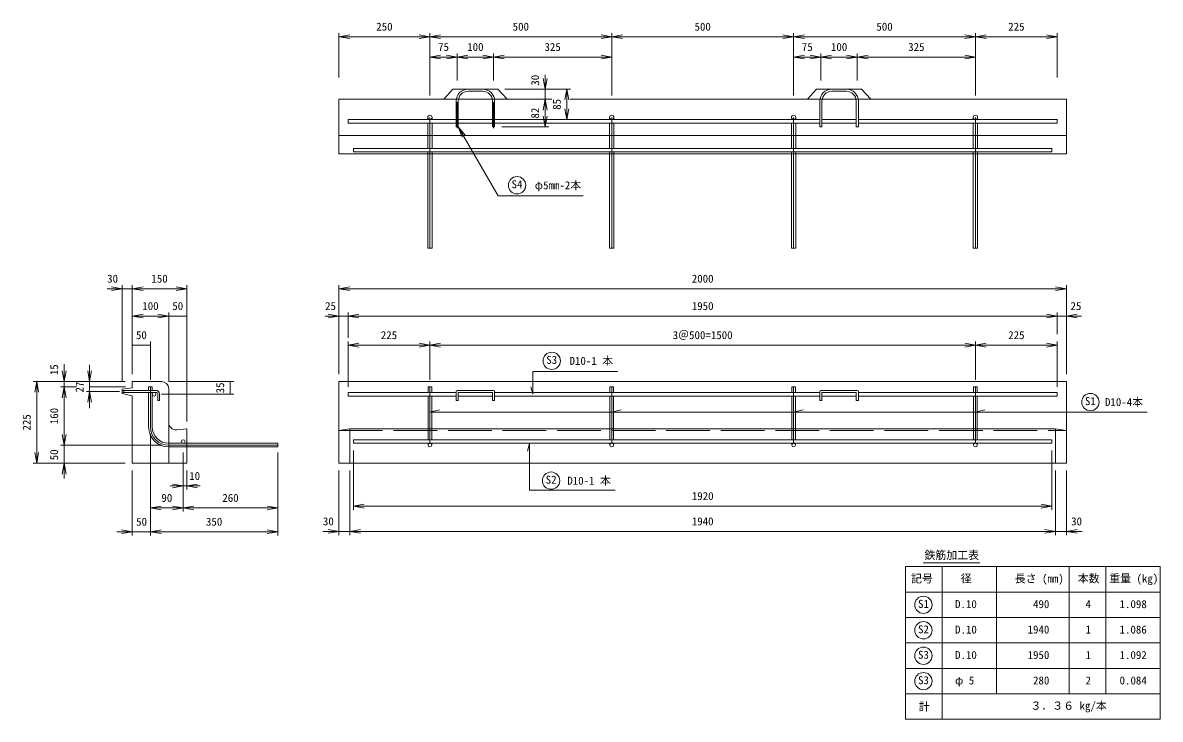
# Model space of a CAD drawing. Units: millimetres on the paper. Extents: x 40 to 502, y 22 to 376.
# Drawn here: x 346.1 to 502.5, y 26.6 to 122.4 of the extents above; entities that cross this region are included whole.
import ezdxf
from ezdxf.enums import TextEntityAlignment as Align

# ---------------------------------------------------------------- set-up
doc = ezdxf.new("R2010")
doc.units = ezdxf.units.MM
doc.linetypes.add('DASHED', pattern=[7.5, 6, -1.5])
doc.layers.add('0_2', color=4, linetype='Continuous', lineweight=18)
doc.styles.add('ＭＳ ゴシック-5.0-0.0', font='')
doc.styles.get('ＭＳ ゴシック-5.0-0.0').set_extended_font_data('ＭＳ ゴシック-5.0-0.0')

msp = doc.modelspace()

# ---------------------------------------------------------------- linework, layer by layer
at = {"layer": '0_2'}
for p, q in [((389.585, 114.835), (389.585, 120.944)), ((389.585, 120.444), (391.062, 120.704)), ((389.585, 120.444), (391.062, 120.183)), ((389.585, 120.444), (402.085, 120.444)), ((402.085, 120.444), (400.607, 120.704)), ((402.085, 120.444), (400.607, 120.183)), ((402.085, 112.335), (402.085, 120.944)), ((402.085, 120.444), (403.562, 120.704)), ((402.085, 120.444), (403.562, 120.183)), ((402.085, 120.444), (427.085, 120.444)), ((427.085, 120.444), (425.607, 120.704)), ((427.085, 120.444), (425.607, 120.183)), ((427.085, 112.335), (427.085, 120.944)), ((427.085, 120.444), (428.562, 120.704)), ((427.085, 120.444), (428.562, 120.183)), ((427.085, 120.444), (452.085, 120.444)), ((452.085, 120.444), (450.607, 120.704)), ((452.085, 120.444), (450.607, 120.183)), ((452.085, 112.335), (452.085, 120.944)), ((452.085, 120.444), (453.562, 120.704)), ((452.085, 120.444), (453.562, 120.183)), ((452.085, 120.444), (477.085, 120.444)), ((477.085, 120.444), (475.607, 120.704)), ((477.085, 120.444), (475.607, 120.183)), ((477.085, 112.335), (477.085, 120.944)), ((477.085, 120.444), (478.562, 120.704)), ((477.085, 120.444), (478.562, 120.183)), ((477.085, 120.444), (488.335, 120.444)), ((488.335, 120.444), (486.857, 120.704)), ((488.335, 120.444), (486.857, 120.183)), ((488.335, 114.835), (488.335, 120.944)), ((402.085, 117.648), (403.562, 117.909)), ((402.085, 117.648), (403.562, 117.388)), ((405.835, 117.648), (402.085, 117.648)), ((405.835, 117.648), (404.357, 117.909)), ((405.835, 117.648), (404.357, 117.388)), ((405.835, 114.428), (405.835, 118.148)), ((405.835, 117.648), (407.312, 117.909)), ((405.835, 117.648), (407.312, 117.388)), ((405.835, 117.648), (410.835, 117.648)), ((410.835, 117.648), (409.357, 117.909)), ((410.835, 117.648), (409.357, 117.388)), ((410.835, 114.428), (410.835, 118.148)), ((410.835, 117.648), (412.312, 117.909)), ((410.835, 117.648), (412.312, 117.388)), ((410.835, 117.648), (427.085, 117.648)), ((427.085, 117.648), (425.607, 117.909)), ((427.085, 117.648), (425.607, 117.388)), ((452.085, 117.648), (453.562, 117.909)), ((452.085, 117.648), (453.562, 117.388)), ((455.835, 117.648), (452.085, 117.648)), ((455.835, 117.648), (454.357, 117.909)), ((455.835, 117.648), (454.357, 117.388)), ((455.835, 114.428), (455.835, 118.148)), ((455.835, 117.648), (457.312, 117.909)), ((455.835, 117.648), (457.312, 117.388)), ((455.835, 117.648), (460.835, 117.648)), ((460.835, 117.648), (459.357, 117.909)), ((460.835, 117.648), (459.357, 117.388)), ((460.835, 114.428), (460.835, 118.148)), ((460.835, 117.648), (462.312, 117.909)), ((460.835, 117.648), (462.312, 117.388)), ((460.835, 117.648), (477.085, 117.648)), ((477.085, 117.648), (475.607, 117.909)), ((477.085, 117.648), (475.607, 117.388)), ((417.927, 113.235), (417.666, 114.712)), ((417.927, 113.235), (417.927, 115.203)), ((417.927, 113.235), (418.187, 114.712)), ((405.235, 113.235), (403.985, 111.835)), ((405.235, 113.235), (411.435, 113.235)), ((411.435, 113.235), (412.685, 111.835)), ((412.403, 113.235), (421.404, 113.235)), ((417.927, 113.235), (417.927, 111.835)), ((420.904, 113.235), (420.644, 111.758)), ((420.904, 113.235), (421.164, 111.758)), ((420.904, 113.235), (420.904, 109.035)), ((455.235, 113.235), (453.985, 111.835)), ((455.235, 113.235), (461.435, 113.235)), ((461.435, 113.235), (462.685, 111.835)), ((389.585, 104.335), (389.585, 111.835)), ((389.585, 111.835), (403.985, 111.835)), ((403.985, 111.835), (412.685, 111.835)), ((405.835, 111.428), (405.835, 107.865)), ((410.835, 111.428), (410.835, 107.865)), ((412.685, 111.835), (418.827, 111.835)), ((417.927, 111.835), (417.666, 110.358)), ((417.927, 111.835), (418.187, 110.358)), ((417.927, 111.835), (417.927, 108.035)), ((421.358, 111.835), (453.985, 111.835)), ((453.985, 111.835), (462.685, 111.835)), ((462.685, 111.835), (489.585, 111.835)), ((489.585, 104.335), (489.585, 111.835)), ((417.927, 108.035), (417.666, 109.512)), ((417.927, 108.035), (418.187, 109.512)), ((420.904, 109.035), (420.644, 110.512)), ((420.904, 109.035), (421.164, 110.512)), ((402.085, 91.335), (402.085, 109.335)), ((405.985, 108.035), (406.949, 106.886)), ((405.985, 108.035), (406.498, 106.626)), ((405.985, 108.035), (411.457, 98.558)), ((411.985, 108.035), (418.427, 108.035)), ((427.085, 91.335), (427.085, 109.335)), ((452.085, 91.335), (452.085, 109.335)), ((477.085, 91.335), (477.085, 109.335)), ((389.585, 106.835), (489.585, 106.835)), ((389.585, 104.335), (489.585, 104.335)), ((411.457, 98.558), (423.166, 98.558)), ((359.77, 85.78), (358.292, 86.04)), ((359.77, 72.969), (359.77, 86.28)), ((361.17, 74.014), (361.17, 86.28)), ((361.17, 85.78), (362.647, 86.04)), ((361.17, 85.78), (362.647, 86.04)), ((368.67, 85.78), (367.192, 86.04)), ((368.67, 67.514), (368.67, 86.28)), ((389.585, 74.014), (389.585, 86.28)), ((389.585, 85.78), (391.062, 86.04)), ((489.585, 85.78), (488.107, 86.04)), ((489.585, 74.014), (489.585, 86.28)), ((359.77, 85.78), (357.71, 85.78)), ((359.77, 85.78), (358.292, 85.519)), ((359.77, 85.78), (361.17, 85.78)), ((361.17, 85.78), (362.647, 85.519)), ((361.17, 85.78), (368.67, 85.78)), ((361.17, 85.78), (361.242, 85.78)), ((361.17, 85.78), (362.647, 85.519)), ((368.67, 85.78), (367.192, 85.519)), ((389.585, 85.78), (391.062, 85.519)), ((389.585, 85.78), (489.585, 85.78)), ((489.585, 85.78), (488.107, 85.519)), ((361.17, 82.014), (362.647, 82.274)), ((361.17, 82.014), (362.647, 81.754)), ((361.17, 82.014), (366.17, 82.014)), ((366.17, 82.014), (364.692, 82.274)), ((366.17, 82.014), (364.692, 81.754)), ((366.17, 73.014), (366.17, 82.514)), ((366.17, 82.014), (368.67, 82.014)), ((389.585, 82.014), (387.671, 82.014)), ((389.585, 82.014), (388.107, 82.274)), ((389.585, 82.014), (388.107, 81.754)), ((389.585, 82.014), (390.835, 82.014)), ((390.835, 79.014), (390.835, 82.514)), ((390.835, 82.014), (392.312, 82.274)), ((390.835, 82.014), (392.312, 81.754)), ((390.835, 82.014), (488.335, 82.014)), ((488.335, 82.014), (486.857, 82.274)), ((488.335, 82.014), (486.857, 81.754)), ((488.335, 79.514), (488.335, 82.514)), ((488.335, 82.014), (489.585, 82.014)), ((489.585, 82.014), (491.062, 82.274)), ((489.585, 82.014), (491.646, 82.014)), ((489.585, 82.014), (491.062, 81.754)), ((363.67, 73.264), (363.67, 78.514)), ((390.835, 72.264), (390.835, 78.514)), ((390.835, 78.014), (392.312, 78.274)), ((402.085, 78.014), (400.607, 78.274)), ((402.085, 73.264), (402.085, 78.514)), ((402.085, 78.014), (403.562, 78.274)), ((477.085, 78.014), (475.607, 78.274)), ((477.085, 73.264), (477.085, 78.514)), ((477.085, 78.014), (478.562, 78.274)), ((488.335, 78.014), (486.857, 78.274)), ((488.335, 72.264), (488.335, 78.514)), ((361.17, 78.014), (363.67, 78.014)), ((390.835, 78.014), (392.312, 77.754)), ((390.835, 78.014), (402.085, 78.014)), ((402.085, 78.014), (400.607, 77.754)), ((402.085, 78.014), (477.085, 78.014)), ((402.085, 78.014), (403.562, 77.754)), ((477.085, 78.014), (475.607, 77.754)), ((477.085, 78.014), (478.562, 77.754)), ((477.085, 78.014), (488.335, 78.014)), ((488.335, 78.014), (486.857, 77.754)), ((351.805, 73.014), (351.805, 75.387)), ((355.308, 73.014), (355.308, 75.31)), ((351.805, 73.014), (351.544, 74.491)), ((351.805, 73.014), (352.065, 74.491)), ((355.308, 73.014), (355.047, 74.491)), ((355.308, 73.014), (355.568, 74.491)), ((416.229, 71.264), (416.229, 74.403)), ((416.229, 74.403), (427.938, 74.403)), ((347.528, 73.014), (360.17, 73.014)), ((348.028, 73.014), (347.767, 71.537)), ((348.028, 73.014), (348.288, 71.537)), ((348.028, 61.764), (348.028, 73.014)), ((351.305, 72.264), (353.451, 72.264)), ((351.805, 72.264), (351.544, 70.787)), ((351.805, 73.014), (351.805, 72.264)), ((351.805, 72.264), (352.065, 70.787)), ((351.805, 72.264), (351.805, 64.264)), ((355.308, 73.014), (355.308, 71.639)), ((355.352, 72.264), (360.221, 72.264)), ((359.77, 71.969), (361.17, 72.16)), ((359.77, 71.969), (359.77, 71.363)), ((365.17, 73.014), (361.17, 73.014)), ((361.17, 72.16), (361.17, 73.014)), ((363.67, 66.764), (363.67, 72.264)), ((366.17, 73.014), (375.13, 73.014)), ((366.17, 61.764), (366.17, 72.014)), ((374.63, 73.014), (374.63, 71.264)), ((389.585, 73.014), (389.585, 61.764)), ((389.585, 73.014), (489.585, 73.014)), ((402.085, 72.264), (402.085, 64.514)), ((416.229, 71.264), (415.958, 72.276)), ((427.085, 72.264), (427.085, 64.514)), ((452.085, 72.264), (452.085, 64.514)), ((477.085, 72.264), (477.085, 64.514)), ((489.585, 73.014), (489.585, 61.764)), ((354.896, 71.639), (359.426, 71.639)), ((355.308, 71.639), (355.047, 70.162)), ((355.308, 71.639), (355.047, 70.162)), ((355.308, 71.639), (355.308, 69.338)), ((355.308, 71.639), (355.568, 70.162)), ((355.308, 71.639), (355.308, 71.493)), ((355.308, 71.639), (355.568, 70.162)), ((359.77, 71.363), (361.17, 71.043)), ((361.17, 61.764), (361.17, 71.043)), ((365.17, 71.264), (375.13, 71.264)), ((402.085, 68.776), (403.385, 69.125)), ((427.085, 68.776), (428.385, 69.125)), ((452.085, 68.776), (453.385, 69.125)), ((477.085, 68.776), (478.385, 69.125)), ((402.085, 68.776), (500.672, 68.776)), ((351.805, 64.264), (351.544, 65.741)), ((351.805, 64.264), (352.065, 65.741)), ((363.67, 51.85), (363.67, 65.764)), ((367.269, 66.374), (368.67, 66.514)), ((368.67, 66.514), (368.67, 61.764)), ((391.085, 66.514), (389.585, 66.264)), ((391.085, 66.514), (488.085, 66.514)), ((391.085, 66.514), (391.085, 61.764)), ((488.085, 66.514), (489.585, 66.264)), ((488.085, 66.514), (488.085, 61.764)), ((351.305, 64.264), (365.17, 64.264)), ((351.805, 64.264), (351.805, 61.764)), ((366.17, 64.264), (381.17, 64.264)), ((415.779, 64.5), (415.491, 63.426)), ((415.779, 64.5), (415.779, 58.077)), ((348.028, 61.764), (347.767, 63.241)), ((348.028, 61.764), (348.288, 63.241)), ((368.17, 55.124), (368.17, 63.264)), ((381.17, 51.85), (381.17, 63.264)), ((391.585, 55.376), (391.585, 63.514)), ((487.585, 55.376), (487.585, 63.514)), ((347.528, 61.764), (360.17, 61.764)), ((351.805, 61.764), (351.544, 60.287)), ((351.805, 61.764), (351.805, 59.659)), ((351.805, 61.764), (352.065, 60.287)), ((361.17, 61.764), (368.67, 61.764)), ((389.585, 61.764), (489.585, 61.764)), ((361.17, 51.85), (361.17, 60.764)), ((368.67, 58.146), (368.67, 60.764)), ((389.585, 51.901), (389.585, 60.764)), ((391.085, 51.901), (391.085, 60.764)), ((488.085, 51.901), (488.085, 60.764)), ((489.585, 51.901), (489.585, 60.764)), ((368.17, 58.646), (366.353, 58.646)), ((368.17, 58.646), (366.692, 58.906)), ((368.17, 58.646), (366.692, 58.386)), ((368.17, 58.646), (368.67, 58.646)), ((368.67, 58.646), (370.147, 58.906)), ((368.67, 58.646), (370.497, 58.646)), ((368.67, 58.646), (370.147, 58.386)), ((415.779, 58.077), (427.547, 58.077)), ((363.67, 55.624), (365.147, 55.885)), ((363.67, 55.624), (365.147, 55.364)), ((363.67, 55.624), (368.17, 55.624)), ((368.17, 55.624), (366.692, 55.885)), ((368.17, 55.624), (366.692, 55.364)), ((368.17, 55.624), (369.647, 55.885)), ((368.17, 55.624), (369.647, 55.364)), ((368.17, 55.624), (381.17, 55.624)), ((381.17, 55.624), (379.692, 55.885)), ((381.17, 55.624), (379.692, 55.364)), ((391.585, 55.876), (393.062, 56.136)), ((391.585, 55.876), (393.062, 55.616)), ((391.585, 55.876), (487.585, 55.876)), ((487.585, 55.876), (486.107, 56.136)), ((487.585, 55.876), (486.107, 55.616)), ((361.17, 52.35), (359.05, 52.35)), ((361.17, 52.35), (359.692, 52.611)), ((361.17, 52.35), (359.692, 52.09)), ((361.17, 52.35), (363.67, 52.35)), ((363.67, 52.35), (365.147, 52.611)), ((363.67, 52.35), (365.147, 52.09)), ((363.67, 52.35), (381.17, 52.35)), ((381.17, 52.35), (379.692, 52.611)), ((381.17, 52.35), (379.692, 52.09)), ((389.585, 52.401), (387.376, 52.401)), ((389.585, 52.401), (388.107, 52.661)), ((389.585, 52.401), (388.107, 52.14)), ((389.585, 52.401), (391.085, 52.401)), ((391.085, 52.401), (392.562, 52.661)), ((391.085, 52.401), (392.562, 52.14)), ((391.085, 52.401), (488.085, 52.401)), ((488.085, 52.401), (486.607, 52.661)), ((488.085, 52.401), (486.607, 52.14)), ((488.085, 52.401), (489.585, 52.401)), ((489.585, 52.401), (491.062, 52.661)), ((489.585, 52.401), (491.731, 52.401)), ((489.585, 52.401), (491.062, 52.14)), ((472.486, 47.558), (472.486, 26.558)), ((479.986, 47.558), (479.986, 30.058)), ((489.986, 47.558), (489.986, 30.058)), ((494.986, 47.558), (494.986, 30.058)), ((467.486, 44.058), (502.486, 44.058)), ((467.486, 40.558), (502.486, 40.558)), ((467.486, 37.058), (502.486, 37.058)), ((467.486, 33.558), (502.486, 33.558)), ((467.486, 30.058), (502.486, 30.058))]:
    msp.add_line(p, q, dxfattribs=at)
at = {"layer": '0_2', "color": 2}
for p, q in [((407.335, 113.235), (409.335, 113.235)), ((407.335, 112.935), (409.335, 112.935)), ((457.335, 113.235), (459.335, 113.235)), ((457.335, 112.935), (459.335, 112.935)), ((405.685, 108.035), (405.685, 111.585)), ((405.985, 108.035), (405.985, 111.585)), ((410.685, 108.035), (410.685, 111.585)), ((410.985, 108.035), (410.985, 111.585)), ((455.685, 108.035), (455.685, 111.585)), ((455.985, 108.035), (455.985, 111.585)), ((460.685, 108.035), (460.685, 111.585)), ((460.985, 108.035), (460.985, 111.585)), ((390.835, 109.035), (390.835, 108.535)), ((390.835, 109.035), (405.685, 109.035)), ((390.835, 108.535), (405.685, 108.535)), ((401.785, 109.035), (401.785, 109.335)), ((401.785, 105.085), (401.785, 108.535)), ((402.385, 109.035), (402.385, 109.335)), ((402.385, 105.085), (402.385, 108.535)), ((405.685, 108.035), (405.985, 108.035)), ((405.985, 109.035), (410.685, 109.035)), ((405.985, 108.535), (410.685, 108.535)), ((410.685, 108.035), (410.985, 108.035)), ((410.985, 109.035), (455.685, 109.035)), ((410.985, 108.535), (455.685, 108.535)), ((426.785, 109.035), (426.785, 109.335)), ((426.785, 105.085), (426.785, 108.535)), ((427.385, 109.035), (427.385, 109.335)), ((427.385, 105.085), (427.385, 108.535)), ((451.785, 109.035), (451.785, 109.335)), ((451.785, 105.085), (451.785, 108.535)), ((452.385, 109.035), (452.385, 109.335)), ((452.385, 105.085), (452.385, 108.535)), ((455.685, 108.035), (455.985, 108.035)), ((455.985, 109.035), (460.685, 109.035)), ((455.985, 108.535), (460.685, 108.535)), ((460.685, 108.035), (460.985, 108.035)), ((460.985, 109.035), (488.335, 109.035)), ((460.985, 108.535), (488.335, 108.535)), ((476.785, 109.035), (476.785, 109.335)), ((476.785, 105.085), (476.785, 108.535)), ((477.385, 109.035), (477.385, 109.335)), ((477.385, 105.085), (477.385, 108.535)), ((488.335, 109.035), (488.335, 108.535)), ((488.335, 109.035), (488.335, 108.535)), ((391.585, 105.085), (487.585, 105.085)), ((391.585, 104.585), (391.585, 105.085)), ((487.585, 104.585), (487.585, 105.085)), ((391.585, 104.585), (487.585, 104.585)), ((401.785, 91.335), (401.785, 104.585)), ((402.385, 91.335), (402.385, 104.585)), ((426.785, 91.335), (426.785, 104.585)), ((427.385, 91.335), (427.385, 104.585)), ((451.785, 91.335), (451.785, 104.585)), ((452.385, 91.335), (452.385, 104.585)), ((476.785, 91.335), (476.785, 104.585)), ((477.385, 91.335), (477.385, 104.585)), ((401.785, 91.335), (402.385, 91.335)), ((426.785, 91.335), (427.385, 91.335)), ((451.785, 91.335), (452.385, 91.335)), ((476.785, 91.335), (477.385, 91.335)), ((363.42, 72.264), (363.92, 72.264)), ((363.42, 71.764), (363.42, 72.264)), ((363.92, 71.764), (363.92, 72.264)), ((401.835, 71.514), (401.835, 72.264)), ((401.835, 72.264), (402.335, 72.264)), ((402.335, 71.514), (402.335, 72.264)), ((426.835, 71.514), (426.835, 72.264)), ((426.835, 72.264), (427.335, 72.264)), ((427.335, 71.514), (427.335, 72.264)), ((451.835, 71.514), (451.835, 72.264)), ((451.835, 72.264), (452.335, 72.264)), ((452.335, 71.514), (452.335, 72.264)), ((476.835, 71.514), (476.835, 72.264)), ((477.335, 72.264), (476.835, 72.264)), ((477.335, 71.514), (477.335, 72.264)), ((359.92, 71.764), (364.67, 71.764)), ((359.92, 71.764), (364.47, 71.764)), ((359.92, 71.514), (364.52, 71.514)), ((363.42, 66.764), (363.42, 71.514)), ((363.92, 66.764), (363.92, 71.514)), ((364.67, 71.364), (364.67, 70.388)), ((364.92, 70.388), (364.67, 70.388)), ((364.92, 71.314), (364.92, 70.388)), ((390.835, 71.514), (390.835, 71.014)), ((390.835, 71.514), (405.685, 71.514)), ((390.835, 71.014), (405.685, 71.014)), ((401.835, 65.014), (401.835, 71.014)), ((402.335, 65.014), (402.335, 71.014)), ((405.685, 71.614), (405.685, 70.388)), ((405.685, 71.014), (405.685, 70.764)), ((405.685, 70.388), (405.985, 70.388)), ((405.835, 71.764), (410.835, 71.764)), ((405.985, 71.514), (405.985, 70.388)), ((405.985, 71.514), (410.685, 71.514)), ((405.985, 71.014), (410.685, 71.014)), ((410.685, 71.514), (410.685, 70.388)), ((410.685, 70.388), (410.985, 70.388)), ((410.985, 71.614), (410.985, 70.388)), ((410.985, 71.514), (455.685, 71.514)), ((410.985, 71.014), (410.985, 70.764)), ((410.985, 71.014), (455.685, 71.014)), ((426.835, 65.014), (426.835, 71.014)), ((427.335, 65.014), (427.335, 71.014)), ((451.835, 65.014), (451.835, 71.014)), ((452.335, 65.014), (452.335, 71.014)), ((455.685, 71.614), (455.685, 70.388)), ((455.685, 71.014), (455.685, 70.764)), ((455.685, 70.388), (455.985, 70.388)), ((455.835, 71.764), (460.835, 71.764)), ((455.985, 71.514), (455.985, 70.388)), ((455.985, 71.514), (460.685, 71.514)), ((455.985, 71.014), (460.685, 71.014)), ((455.985, 71.014), (460.685, 71.014)), ((460.685, 71.514), (460.685, 70.388)), ((460.685, 70.388), (460.985, 70.388)), ((460.985, 71.614), (460.985, 70.388)), ((460.985, 71.514), (488.335, 71.514)), ((460.985, 71.014), (460.985, 70.764)), ((460.985, 71.014), (488.335, 71.014)), ((476.835, 65.014), (476.835, 71.014)), ((477.335, 65.014), (477.335, 71.014)), ((488.335, 71.514), (488.335, 71.014)), ((366.17, 64.514), (381.17, 64.514)), ((381.17, 64.514), (381.17, 64.014)), ((391.585, 64.514), (391.585, 65.014)), ((391.585, 65.014), (487.585, 65.014)), ((391.585, 64.514), (487.585, 64.514)), ((401.835, 64.264), (401.835, 64.514)), ((402.335, 64.264), (402.335, 64.514)), ((426.835, 64.264), (426.835, 64.514)), ((427.335, 64.264), (427.335, 64.514)), ((451.835, 64.264), (451.835, 64.514)), ((452.335, 64.264), (452.335, 64.514)), ((476.835, 64.264), (476.835, 64.514)), ((477.335, 64.264), (477.335, 64.514)), ((487.585, 64.514), (487.585, 65.014)), ((366.17, 64.014), (381.17, 64.014)), ((467.486, 47.558), (502.486, 47.558)), ((467.486, 47.558), (467.486, 26.558)), ((469.91, 48.096), (477.706, 48.096)), ((502.486, 47.558), (502.486, 26.558)), ((467.486, 26.558), (502.486, 26.558))]:
    msp.add_line(p, q, dxfattribs=at)
at = {"layer": '0_2', "linetype": 'DASHED'}
msp.add_line((389.585, 66.264), (489.585, 66.264), dxfattribs=at)
at = {"layer": '0_2', "color": 2}
for centre, radius in [((402.085, 109.335), 0.3), ((427.085, 109.335), 0.3), ((452.085, 109.335), 0.3), ((477.085, 109.335), 0.3), ((359.895, 71.639), 0.125)]:
    msp.add_circle(centre, radius, dxfattribs=at)
at = {"layer": '0_2'}
for centre in [(414.061, 100.013), (418.834, 75.858), (492.881, 70.191), (418.745, 59.378), (469.935, 42.299), (469.935, 38.799), (469.935, 35.299), (469.935, 31.799)]:
    msp.add_circle(centre, 1.19, dxfattribs=at)
at = {"layer": '0_2', "color": 3}
for centre in [(364.17, 71.264), (368.17, 64.764), (402.085, 64.264), (427.085, 64.264), (452.085, 64.264), (477.085, 64.264), (477.085, 64.264)]:
    msp.add_circle(centre, 0.25, dxfattribs=at)
at = {"layer": '0_2', "color": 2}
for centre, radius, start, end in [((407.335, 111.585), 1.65, 90, 180), ((407.335, 111.585), 1.35, 90, 180), ((409.335, 111.585), 1.65, 0, 90), ((409.335, 111.585), 1.35, 0, 90), ((457.335, 111.585), 1.65, 90, 180), ((457.335, 111.585), 1.35, 90, 180), ((459.335, 111.585), 1.65, 0, 90), ((459.335, 111.585), 1.35, 0, 90), ((364.47, 71.314), 0.45, 0, 90), ((364.52, 71.364), 0.15, 0, 90), ((405.835, 71.614), 0.15, 90, 180), ((410.835, 71.614), 0.15, 0, 90), ((455.835, 71.614), 0.15, 90, 180), ((460.835, 71.614), 0.15, 0, 90), ((366.17, 66.764), 2.75, 180, 270), ((366.17, 66.764), 2.25, 180, 270)]:
    msp.add_arc(centre, radius, start, end, dxfattribs=at)
at = {"layer": '0_2'}
for centre, radius, start, end in [((365.17, 72.014), 1, 0, 90), ((367.17, 67.369), 1, 180, 275.71059), ((366.17, 66.764), 2.5, 180, 270)]:
    msp.add_arc(centre, radius, start, end, dxfattribs=at)

# ---------------------------------------------------------------- texts
at = {"layer": '0_2', "color": 7, "style": 'ＭＳ ゴシック-5.0-0.0'}
for s, p in [('250', (394.71, 120.944)), ('500', (413.46, 120.944)), ('500', (438.46, 120.944)), ('500', (463.46, 120.944)), ('225', (481.585, 120.944)), ('75', (403.21, 118.148)), ('100', (407.21, 118.148)), ('325', (417.835, 118.148)), ('75', (453.21, 118.148)), ('100', (457.21, 118.148)), ('325', (467.835, 118.148)), ('S4', (413.312, 99.263)), ('φ5mm-2本', (416.506, 99.126)), ('30', (357.71, 86.28)), ('150', (363.795, 86.28)), ('2000', (438.085, 86.28)), ('100', (362.545, 82.514)), ('50', (366.67, 82.514)), ('25', (387.671, 82.514)), ('1950', (438.085, 82.514)), ('25', (490.146, 82.514)), ('50', (361.67, 78.514)), ('225', (395.335, 78.514)), ('3＠500=1500', (435.46, 78.514)), ('225', (481.585, 78.514)), ('S3', (418.084, 75.109)), ('D10-1 本', (421.279, 74.971)), ('S1', (492.131, 69.442)), ('D10-4本', (494.888, 69.306)), ('10', (368.997, 59.146)), ('S2', (417.995, 58.628)), ('D10-1 本', (420.972, 58.492)), ('90', (365.17, 56.124)), ('260', (373.545, 56.124)), ('1920', (438.085, 56.376)), ('50', (361.695, 52.851)), ('350', (371.295, 52.851)), ('30', (387.376, 52.901)), ('1940', (438.085, 52.901)), ('30', (490.232, 52.901)), ('鉄筋加工表', (470.071, 48.252)), ('記号', (468.225, 45.035)), ('径', (475.067, 45.035)), ('長さ (mm)', (482.479, 45.035)), ('本数', (491.145, 45.035)), ('重量 (kg)', (495.473, 45.035)), ('S1', (469.186, 41.549)), ('D.10', (474.277, 41.515)), (' 490', (484.249, 41.515)), ('4', (492.216, 41.515)), ('1.098', (496.893, 41.515)), ('S2', (469.186, 38.049)), ('D.10', (474.277, 38.015)), ('1940', (484.249, 38.015)), ('1', (492.216, 38.015)), ('1.086', (496.893, 38.015)), ('S3', (469.186, 34.549)), ('D.10', (474.277, 34.515)), ('1950', (484.249, 34.515)), ('1', (492.216, 34.515)), ('1.092', (496.893, 34.515)), ('S3', (469.186, 31.049)), ('φ 5', (474.277, 31.015)), (' 280', (484.249, 31.015)), ('2', (492.216, 31.015)), ('0.084', (496.893, 31.015)), ('計', (469.3, 27.409)), ('３．３６ kg/本', (484.64, 27.536))]:
    msp.add_text(s, height=1.1, dxfattribs=at).set_placement(p, align=Align.BOTTOM_LEFT)
for s, p in [('30', (417.427, 113.703)), ('85', (420.404, 110.385)), ('82', (417.427, 109.185)), ('15', (351.305, 73.887)), ('27', (354.808, 71.493)), ('35', (374.13, 71.389)), ('160', (351.305, 67.139)), ('225', (347.528, 66.264)), ('50', (351.305, 62.177))]:
    msp.add_text(s, height=1.1, rotation=90, dxfattribs=at).set_placement(p, align=Align.BOTTOM_LEFT)

doc.saveas('drawing.dxf')
